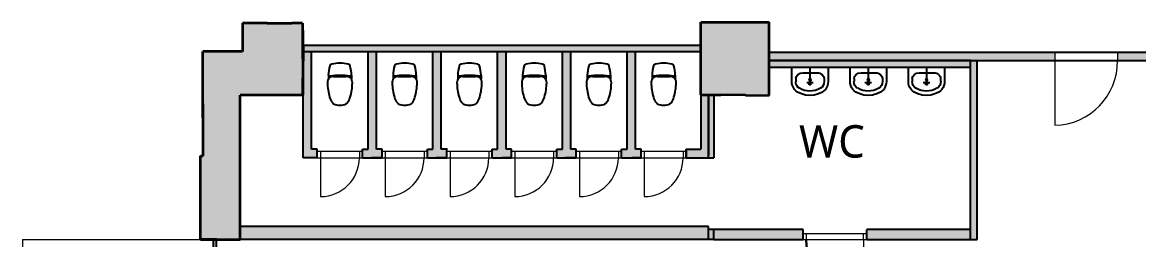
# Model space of a CAD drawing. Header units: millimetres. Extents: x -2569 to 735611, y -420503 to 265310.
# Drawn here: x 307679 to 324920, y 33519 to 36874 of the extents above; entities that cross this region are included whole.
import ezdxf

# ---------------------------------------------------------------- set-up
doc = ezdxf.new("R2010")
doc.units = ezdxf.units.MM
for name, color, linetype, lineweight in [('02 KANTAVA', 24, 'Continuous', 35), ('02 KANTAVA _väri', 2, 'Continuous', 35), ('02 OVET', 5, 'Continuous', 13), ('02 RAPUT_HISSI', 1, 'Continuous', 5), ('02 VÄLISEINÄ', 21, 'Continuous', 25), ('02 VÄLISEINÄ _väri', 21, 'Continuous', 25)]:
    doc.layers.add(name, color=color, linetype=linetype, lineweight=lineweight)
doc.layers.add('02 SANITEETTIKALUSTEET', color=7, linetype='Continuous')
doc.layers.add('03 TEKSTIT', color=7, linetype='Continuous')
doc.styles.get("Standard").update_dxf_attribs({"font": ''})
doc.styles.get('Standard').set_extended_font_data('Roboto')

msp = doc.modelspace()

# ---------------------------------------------------------------- hatches: boundary and pattern name
at = {"layer": '02 KANTAVA _väri'}
h = msp.add_hatch(color=256, dxfattribs=at)
h.paths.add_polyline_path([(312016, 36421), (312006, 36862), (311840, 36861), (311460, 36861), (311080, 36860), (311080, 36424), (310467, 36424), (310472, 34814), (310428, 34814), (310429, 33723), (311041, 33722), (311041, 35747), (312011, 35747), (312014, 36279)])
h.paths.add_polyline_path([(310467, 36424), (310468, 35977), (310468, 35985)], flags=17)
h.paths.add_polyline_path([(310468, 35977), (310689, 35707), (310468, 35977)], flags=17)
for points in [[(319212, 36874), (318160, 36874), (318160, 35756), (318467, 35752), (318847, 35748), (319212, 35743)], [(311041, 33722), (310429, 33723), (310429, 33520), (310682, 33520), (310682, 33520), (311041, 33520)]]:
    msp.add_hatch(color=256, dxfattribs=at).paths.add_polyline_path(points)
at = {"layer": '02 VÄLISEINÄ _väri'}
h = msp.add_hatch(color=256, dxfattribs=at)
h.dxf.hatch_style = 1
h.paths.add_polyline_path([(318160, 36517), (312014, 36517), (312016, 36417), (318160, 36417)])
h = msp.add_hatch(color=256, dxfattribs=at)
h.dxf.hatch_style = 1
h.paths.add_polyline_path([(312146, 36417), (312016, 36417), (312016, 34784), (312231, 34784), (312231, 34914), (312146, 34914)])
h = msp.add_hatch(color=256, dxfattribs=at)
h.dxf.hatch_style = 1
h.paths.add_polyline_path([(313149, 36417), (313019, 36417), (313019, 34914), (312934, 34914), (312934, 34784), (313019, 34784), (313234, 34784), (313234, 34914), (313229, 34914), (313149, 34914)])
h = msp.add_hatch(color=256, dxfattribs=at)
h.dxf.hatch_style = 1
h.paths.add_polyline_path([(314149, 36417), (314019, 36417), (314019, 34914), (313934, 34914), (313934, 34784), (314019, 34784), (314234, 34784), (314234, 34884), (314234, 34914), (314149, 34914)])
h = msp.add_hatch(color=256, dxfattribs=at)
h.dxf.hatch_style = 1
h.paths.add_polyline_path([(315149, 36417), (315019, 36417), (315019, 34914), (314934, 34914), (314934, 34784), (315019, 34784), (315234, 34784), (315234, 34884), (315234, 34914), (315229, 34914), (315149, 34914)])
h = msp.add_hatch(color=256, dxfattribs=at)
h.dxf.hatch_style = 1
h.paths.add_polyline_path([(316149, 36417), (316019, 36417), (316019, 34914), (315934, 34914), (315934, 34784), (316019, 34784), (316234, 34784), (316234, 34884), (316234, 34914), (316229, 34914), (316149, 34914)])
h = msp.add_hatch(color=256, dxfattribs=at)
h.dxf.hatch_style = 1
h.paths.add_polyline_path([(317234, 34884), (317234, 34914), (317229, 34914), (317149, 34914), (317149, 36417), (317019, 36417), (317019, 34914), (316934, 34914), (316934, 34784), (317019, 34784), (317234, 34784)])
h = msp.add_hatch(color=256, dxfattribs=at)
h.dxf.hatch_style = 1
h.paths.add_polyline_path([(321068, 36414), (319212, 36414), (319212, 36284), (321068, 36284)])
h.paths.add_polyline_path([(322426, 36414), (321628, 36414), (321628, 36284), (322426, 36284)])
h.paths.add_polyline_path([(321628, 36384), (321068, 36384), (321068, 36264), (321628, 36264)])
h.paths.add_polyline_path([(321628, 36414), (321068, 36414), (321068, 36384), (321628, 36384)])
h = msp.add_hatch(color=256, dxfattribs=at)
h.dxf.hatch_style = 1
h.paths.add_polyline_path([(325253, 36414), (322426, 36414), (322426, 36284), (323626, 36284), (323626, 36414), (324594, 36414), (324594, 36284), (325253, 36284)])
h = msp.add_hatch(color=256, dxfattribs=at)
h.dxf.hatch_style = 1
h.paths.add_polyline_path([(319212, 36284), (319212, 36184), (322325, 36184), (322325, 36284), (321628, 36284), (321628, 36264), (321068, 36264), (321068, 36284)])
h = msp.add_hatch(color=256, dxfattribs=at)
h.dxf.hatch_style = 1
h.paths.add_polyline_path([(322426, 36284), (322325, 36284), (322325, 33520), (322426, 33520)])
h = msp.add_hatch(color=256, dxfattribs=at)
h.dxf.hatch_style = 1
h.paths.add_polyline_path([(318276, 35754), (318160, 35754), (318160, 34914), (317934, 34914), (317934, 34784), (318276, 34784)])
h = msp.add_hatch(color=256, dxfattribs=at)
h.dxf.hatch_style = 1
h.paths.add_polyline_path([(318359, 35753), (318276, 35754), (318276, 34783), (318360, 34783)])
h = msp.add_hatch(color=256, dxfattribs=at)
h.dxf.hatch_style = 1
h.paths.add_polyline_path([(318276, 33720), (311041, 33720), (311041, 33520), (318276, 33520)])
h = msp.add_hatch(color=256, dxfattribs=at)
h.dxf.hatch_style = 1
h.paths.add_polyline_path([(319736, 33520), (319736, 33678), (318272, 33678), (318272, 33520)])
h = msp.add_hatch(color=256, dxfattribs=at)
h.dxf.hatch_style = 1
h.paths.add_polyline_path([(322325, 33678), (320722, 33678), (320722, 33520), (322325, 33520)])
h = msp.add_hatch(color=256, dxfattribs=at)
h.dxf.hatch_style = 1
h.paths.add_polyline_path([(310680, 33520), (310630, 33520), (310630, 33220), (310680, 33220)])

# ---------------------------------------------------------------- linework, layer by layer
at = {"layer": '02 KANTAVA'}
for p, q in [((311460, 36861), (311080, 36860)), ((311460, 36861), (311080, 36860)), ((311460, 36861), (311080, 36860)), ((311460, 36861), (311080, 36860)), ((311460, 36861), (311080, 36860)), ((311080, 36860), (311080, 36424)), ((311080, 36860), (311080, 36556)), ((311080, 36860), (311080, 36556)), ((311080, 36860), (311080, 36556)), ((311080, 36860), (311080, 36556)), ((311460, 36861), (311840, 36861)), ((311460, 36861), (311840, 36861)), ((311460, 36861), (311840, 36861)), ((311460, 36861), (311840, 36861)), ((311460, 36861), (311840, 36861)), ((312006, 36862), (311840, 36861)), ((312006, 36862), (311840, 36861)), ((312006, 36862), (311840, 36861)), ((312006, 36862), (311840, 36861)), ((312006, 36862), (311840, 36861)), ((312006, 36862), (312016, 36421)), ((312006, 36862), (312011, 35747)), ((312006, 36862), (312011, 35747)), ((318160, 36874), (319212, 36874)), ((318160, 35756), (318160, 36874)), ((318160, 36874), (319212, 36874)), ((318160, 35756), (318160, 36874)), ((318160, 36874), (319212, 36874)), ((318160, 35756), (318160, 36874)), ((318160, 36874), (319212, 36874)), ((318160, 35756), (318160, 36874)), ((318160, 36874), (319212, 36874)), ((318160, 35756), (318160, 36874)), ((319212, 35743), (319212, 36874)), ((319212, 35743), (319212, 36874)), ((319212, 35743), (319212, 36874)), ((319212, 35743), (319212, 36874)), ((319212, 35743), (319212, 36874)), ((310472, 34814), (310467, 36424)), ((311080, 36424), (310467, 36424)), ((312016, 36421), (312014, 36279)), ((312011, 35747), (312014, 36279)), ((310472, 34814), (310468, 35978)), ((310472, 34814), (310468, 35978)), ((311041, 33520), (311041, 35747)), ((312011, 35747), (311041, 35747)), ((311041, 33520), (311041, 35747)), ((312011, 35747), (311041, 35747)), ((311041, 33520), (311041, 35747)), ((312011, 35747), (311041, 35747)), ((311041, 33520), (311041, 35747)), ((312011, 35747), (311041, 35747)), ((311041, 33520), (311041, 35747)), ((312011, 35747), (311041, 35747)), ((318160, 35756), (318467, 35752)), ((318160, 35756), (318467, 35752)), ((318160, 35756), (318467, 35752)), ((318160, 35756), (318467, 35752)), ((318160, 35756), (318467, 35752)), ((318847, 35748), (318467, 35752)), ((318847, 35748), (318467, 35752)), ((318847, 35748), (318467, 35752)), ((318847, 35748), (318467, 35752)), ((318847, 35748), (318467, 35752)), ((318847, 35748), (319212, 35743)), ((318847, 35748), (319212, 35743)), ((318847, 35748), (319212, 35743)), ((318847, 35748), (319212, 35743)), ((318847, 35748), (319212, 35743)), ((310428, 34814), (310472, 34814)), ((310429, 33520), (310428, 34814)), ((310428, 34814), (310472, 34814)), ((310429, 33520), (310428, 34814)), ((310428, 34814), (310472, 34814)), ((310429, 33520), (310428, 34814)), ((310428, 34814), (310472, 34814)), ((310429, 33520), (310428, 34814)), ((310428, 34814), (310472, 34814)), ((310429, 33520), (310428, 34814)), ((310429, 33520), (310429, 33723)), ((310682, 33520), (310429, 33520)), ((310682, 33520), (310429, 33520)), ((310429, 33520), (311041, 33520)), ((310429, 33520), (311041, 33520)), ((310429, 33520), (311041, 33520)), ((310429, 33520), (311041, 33520)), ((310682, 33520), (311041, 33520)), ((310682, 33520), (311041, 33520))]:
    msp.add_line(p, q, dxfattribs=at)
at = {"layer": '02 OVET', "color": 5}
for p, q in [((323626, 36414), (324594, 36414)), ((323626, 36414), (323626, 36284)), ((324594, 36414), (324594, 36284)), ((323626, 36284), (324594, 36284)), ((323626, 36284), (323626, 35284))]:
    msp.add_line(p, q, dxfattribs=at)
at = {"layer": '02 OVET'}
for p, q in [((312234, 34884), (312934, 34884)), ((312234, 34884), (312234, 34784)), ((312284, 34884), (312284, 34784)), ((312884, 34884), (312884, 34784)), ((312934, 34884), (312934, 34784)), ((313234, 34884), (313934, 34884)), ((313234, 34884), (313234, 34784)), ((313284, 34884), (313284, 34784)), ((313884, 34884), (313884, 34784)), ((313934, 34884), (313934, 34784)), ((314234, 34884), (314934, 34884)), ((314234, 34884), (314234, 34784)), ((314284, 34884), (314284, 34784)), ((314884, 34884), (314884, 34784)), ((314934, 34884), (314934, 34784)), ((315234, 34884), (315934, 34884)), ((315234, 34884), (315234, 34784)), ((315284, 34884), (315284, 34784)), ((315884, 34884), (315884, 34784)), ((315934, 34884), (315934, 34784)), ((316234, 34884), (316934, 34884)), ((316234, 34884), (316234, 34784)), ((316284, 34884), (316284, 34784)), ((316884, 34884), (316884, 34784)), ((316934, 34884), (316934, 34784)), ((317234, 34884), (317934, 34884)), ((317234, 34884), (317234, 34784)), ((317284, 34884), (317284, 34784)), ((317884, 34884), (317884, 34784)), ((317934, 34884), (317934, 34784)), ((312234, 34784), (312934, 34784)), ((312284, 34784), (312284, 34184)), ((313234, 34784), (313934, 34784)), ((313284, 34784), (313284, 34184)), ((314234, 34784), (314934, 34784)), ((314284, 34784), (314284, 34184)), ((315234, 34784), (315934, 34784)), ((315284, 34784), (315284, 34184)), ((316234, 34784), (316934, 34784)), ((316284, 34784), (316284, 34184)), ((317234, 34784), (317934, 34784)), ((317284, 34784), (317284, 34184)), ((319736, 33612), (319786, 33612)), ((319736, 33520), (319786, 33520)), ((319786, 33612), (320722, 33612)), ((319786, 33612), (319786, 33520)), ((319786, 33520), (320672, 33520)), ((320672, 33520), (320672, 33612)), ((320672, 33520), (320672, 32577)), ((320672, 33520), (320722, 33520))]:
    msp.add_line(p, q, dxfattribs=at)
at = {"layer": '02 OVET', "color": 5}
msp.add_arc((323603, 36275), 991, 271.3423, 0.5177, dxfattribs=at)
at = {"layer": '02 OVET'}
for centre in [(312284, 34784), (313284, 34784), (314284, 34784), (315284, 34784), (316284, 34784), (317284, 34784)]:
    msp.add_arc(centre, 600, 270, 0, dxfattribs=at)
at = {"layer": '02 OVET', "lineweight": 30, "ltscale": 5}
msp.add_arc((320729, 33520), 943, 180, 266.5346, dxfattribs=at)
at = {"layer": '02 RAPUT_HISSI'}
for q in [(307679, 29442), (310630, 33520)]:
    msp.add_line((307679, 33520), q, dxfattribs=at)
at = {"layer": '02 SANITEETTIKALUSTEET'}
for p, q in [((312405, 36059), (312405, 35999)), ((312484, 36039), (312677, 36039)), ((312763, 36059), (312763, 35999)), ((313405, 36059), (313405, 35999)), ((313484, 36039), (313677, 36039)), ((313763, 36059), (313763, 35999)), ((314405, 36059), (314405, 35999)), ((314484, 36039), (314677, 36039)), ((314763, 36059), (314763, 35999)), ((315405, 36059), (315405, 35999)), ((315484, 36039), (315677, 36039)), ((315763, 36059), (315763, 35999)), ((316405, 36059), (316405, 35999)), ((316484, 36039), (316677, 36039)), ((316763, 36059), (316763, 35999)), ((317405, 36059), (317405, 35999)), ((317484, 36039), (317677, 36039)), ((317763, 36059), (317763, 35999)), ((319563, 35960), (319563, 36184)), ((319563, 36184), (320123, 36184)), ((319733, 36094), (319954, 36094)), ((319843, 36184), (319843, 35897)), ((320123, 36184), (320123, 35960)), ((320463, 35960), (320463, 36184)), ((320463, 36184), (321023, 36184)), ((320632, 36094), (320854, 36094)), ((320743, 36184), (320743, 35897)), ((321023, 36184), (321023, 35960)), ((321363, 35960), (321363, 36184)), ((321363, 36184), (321923, 36184)), ((321532, 36094), (321754, 36094)), ((321643, 36184), (321643, 35897)), ((321923, 36184), (321923, 35960)), ((319566, 35927), (319563, 35960)), ((319574, 35896), (319566, 35927)), ((319587, 35866), (319574, 35896)), ((319605, 35839), (319587, 35866)), ((319624, 36005), (319624, 35960)), ((319793, 35947), (319893, 35947)), ((319818, 35922), (319868, 35922)), ((320063, 36005), (320063, 35960)), ((320100, 35866), (320082, 35839)), ((320113, 35896), (320100, 35866)), ((320121, 35927), (320113, 35896)), ((320123, 35960), (320121, 35927)), ((320466, 35927), (320463, 35960)), ((320474, 35896), (320466, 35927)), ((320487, 35866), (320474, 35896)), ((320505, 35839), (320487, 35866)), ((320524, 36005), (320524, 35960)), ((320693, 35947), (320793, 35947)), ((320718, 35922), (320768, 35922)), ((320962, 36005), (320962, 35960)), ((320999, 35866), (320982, 35839)), ((321012, 35896), (320999, 35866)), ((321020, 35927), (321012, 35896)), ((321023, 35960), (321020, 35927)), ((321365, 35927), (321363, 35960)), ((321373, 35896), (321365, 35927)), ((321387, 35866), (321373, 35896)), ((321404, 35839), (321387, 35866)), ((321424, 36005), (321424, 35960)), ((321593, 35947), (321693, 35947)), ((321618, 35922), (321668, 35922)), ((321862, 36005), (321862, 35960)), ((321899, 35866), (321881, 35839)), ((321912, 35896), (321899, 35866)), ((321920, 35927), (321912, 35896)), ((321923, 35960), (321920, 35927)), ((319627, 35816), (319605, 35839)), ((319652, 35798), (319627, 35816)), ((319713, 35768), (319652, 35798)), ((319777, 35750), (319713, 35768)), ((319843, 35744), (319777, 35750)), ((319910, 35750), (319843, 35744)), ((319974, 35768), (319910, 35750)), ((320035, 35798), (319974, 35768)), ((320060, 35816), (320035, 35798)), ((320082, 35839), (320060, 35816)), ((320526, 35816), (320505, 35839)), ((320552, 35798), (320526, 35816)), ((320612, 35768), (320552, 35798)), ((320677, 35750), (320612, 35768)), ((320743, 35744), (320677, 35750)), ((320809, 35750), (320743, 35744)), ((320874, 35768), (320809, 35750)), ((320935, 35798), (320874, 35768)), ((320960, 35816), (320935, 35798)), ((320982, 35839), (320960, 35816)), ((321426, 35816), (321404, 35839)), ((321451, 35798), (321426, 35816)), ((321512, 35768), (321451, 35798)), ((321577, 35750), (321512, 35768)), ((321643, 35744), (321577, 35750)), ((321709, 35750), (321643, 35744)), ((321773, 35768), (321709, 35750)), ((321834, 35798), (321773, 35768)), ((321859, 35816), (321834, 35798)), ((321881, 35839), (321859, 35816))]:
    msp.add_line(p, q, dxfattribs=at)
for centre, radius, start, end in [((312466, 36190), 40, 103.7116, 164.4337), ((312584, 35704), 540, 90, 103.7116), ((312584, 35704), 540, 76.2884, 90), ((312703, 36190), 40, 15.5663, 76.2884), ((313466, 36190), 40, 103.7116, 164.4337), ((313584, 35704), 540, 90, 103.7116), ((313584, 35704), 540, 76.2884, 90), ((313703, 36190), 40, 15.5663, 76.2884), ((314466, 36190), 40, 103.7116, 164.4337), ((314584, 35704), 540, 90, 103.7116), ((314584, 35704), 540, 76.2884, 90), ((314703, 36190), 40, 15.5663, 76.2884), ((315466, 36190), 40, 103.7116, 164.4337), ((315584, 35704), 540, 90, 103.7116), ((315584, 35704), 540, 76.2884, 90), ((315703, 36190), 40, 15.5663, 76.2884), ((316466, 36190), 40, 103.7116, 164.4337), ((316584, 35704), 540, 90, 103.7116), ((316584, 35704), 540, 76.2884, 90), ((316703, 36190), 40, 15.5663, 76.2884), ((317466, 36190), 40, 103.7116, 164.4337), ((317584, 35704), 540, 90, 103.7116), ((317584, 35704), 540, 76.2884, 90), ((317703, 36190), 40, 15.5663, 76.2884), ((313030, 36032), 626, 164.4337, 177.4071), ((312425, 36060), 20, 177.4071, 280.0591), ((312489, 35916), 123, 92.2435, 124.1248), ((312584, 35161), 893, 90, 100.0591), ((312584, 35161), 893, 79.9409, 90), ((312679, 35916), 123, 55.8752, 91.5009), ((312743, 36060), 20, 259.9409, 2.5929), ((312138, 36032), 626, 2.5929, 15.5663), ((314030, 36032), 626, 164.4337, 177.4071), ((313425, 36060), 20, 177.4071, 280.0591), ((313489, 35916), 123, 92.2435, 124.1248), ((313584, 35161), 893, 90, 100.0591), ((313584, 35161), 893, 79.9409, 90), ((313679, 35916), 123, 55.8752, 91.5009), ((313743, 36060), 20, 259.9409, 2.5929), ((313138, 36032), 626, 2.5929, 15.5663), ((315030, 36032), 626, 164.4337, 177.4071), ((314425, 36060), 20, 177.4071, 280.0591), ((314489, 35916), 123, 92.2435, 124.1248), ((314584, 35161), 893, 90, 100.0591), ((314584, 35161), 893, 79.9409, 90), ((314679, 35916), 123, 55.8752, 91.5009), ((314743, 36060), 20, 259.9409, 2.5929), ((314138, 36032), 626, 2.5929, 15.5663), ((316030, 36032), 626, 164.4337, 177.4071), ((315425, 36060), 20, 177.4071, 280.0591), ((315489, 35916), 123, 92.2435, 124.1248), ((315584, 35161), 893, 90, 100.0591), ((315584, 35161), 893, 79.9409, 90), ((315679, 35916), 123, 55.8752, 91.5009), ((315743, 36060), 20, 259.9409, 2.5929), ((315138, 36032), 626, 2.5929, 15.5663), ((317030, 36032), 626, 164.4337, 177.4071), ((316425, 36060), 20, 177.4071, 280.0591), ((316489, 35916), 123, 92.2435, 124.1248), ((316584, 35161), 893, 90, 100.0591), ((316584, 35161), 893, 79.9409, 90), ((316679, 35916), 123, 55.8752, 91.5009), ((316743, 36060), 20, 259.9409, 2.5929), ((316138, 36032), 626, 2.5929, 15.5663), ((318030, 36032), 626, 164.4337, 177.4071), ((317425, 36060), 20, 177.4071, 280.0591), ((317489, 35916), 123, 92.2435, 124.1248), ((317584, 35161), 893, 90, 100.0591), ((317584, 35161), 893, 79.9409, 90), ((317679, 35916), 123, 55.8752, 91.5009), ((317743, 36060), 20, 259.9409, 2.5929), ((317138, 36032), 626, 2.5929, 15.5663), ((312540, 35936), 149, 152.6296, 188.3072), ((313111, 35934), 718, 181.5081, 199.512), ((312468, 35962), 73.6, 131.1436, 145.6019), ((312057, 35934), 718, 340.488, 358.4919), ((312700, 35962), 73.6, 34.3981, 48.8564), ((312628, 35936), 149, 351.6928, 27.0279), ((313540, 35936), 149, 152.6296, 188.3072), ((314111, 35934), 718, 181.5081, 199.512), ((313468, 35962), 73.6, 131.1436, 145.6019), ((313057, 35934), 718, 340.488, 358.4919), ((313700, 35962), 73.6, 34.3981, 48.8564), ((313628, 35936), 149, 351.6928, 27.0279), ((314540, 35936), 149, 152.6296, 188.3072), ((315111, 35934), 718, 181.5081, 199.512), ((314468, 35962), 73.6, 131.1436, 145.6019), ((314057, 35934), 718, 340.488, 358.4919), ((314700, 35962), 73.6, 34.3981, 48.8564), ((314628, 35936), 149, 351.6928, 27.0279), ((315540, 35936), 149, 152.6296, 188.3072), ((316111, 35934), 718, 181.5081, 199.512), ((315468, 35962), 73.6, 131.1436, 145.6019), ((315057, 35934), 718, 340.488, 358.4919), ((315700, 35962), 73.6, 34.3981, 48.8564), ((315628, 35936), 149, 351.6928, 27.0279), ((316540, 35936), 149, 152.6296, 188.3072), ((317111, 35934), 718, 181.5081, 199.512), ((316468, 35962), 73.6, 131.1436, 145.6019), ((316057, 35934), 718, 340.488, 358.4919), ((316700, 35962), 73.6, 34.3981, 48.8564), ((316628, 35936), 149, 351.6928, 27.0279), ((317540, 35936), 149, 152.6296, 188.3072), ((318111, 35934), 718, 181.5081, 199.512), ((317468, 35962), 73.6, 131.1436, 145.6019), ((317057, 35934), 718, 340.488, 358.4919), ((317700, 35962), 73.6, 34.3981, 48.8564), ((317628, 35936), 149, 351.6928, 27.0279), ((312576, 35734), 147, 195.3839, 232.3772), ((312589, 35735), 150, 308.1392, 344.2627), ((313576, 35734), 147, 195.3839, 232.3772), ((313589, 35735), 150, 308.1392, 344.2627), ((314576, 35734), 147, 195.3839, 232.3772), ((314589, 35735), 150, 308.1392, 344.2627), ((315576, 35734), 147, 195.3839, 232.3772), ((315589, 35735), 150, 308.1392, 344.2627), ((316576, 35734), 147, 195.3839, 232.3772), ((316589, 35735), 150, 308.1392, 344.2627), ((317576, 35734), 147, 195.3839, 232.3772), ((317589, 35735), 150, 308.1392, 344.2627), ((312581, 35803), 210, 242.8821, 270.711), ((312586, 35804), 211, 269.3747, 296.9913), ((313581, 35803), 210, 242.8821, 270.711), ((313586, 35804), 211, 269.3747, 296.9913), ((314581, 35803), 210, 242.8821, 270.711), ((314586, 35804), 211, 269.3747, 296.9913), ((315581, 35803), 210, 242.8821, 270.711), ((315586, 35804), 211, 269.3747, 296.9913), ((316581, 35803), 210, 242.8821, 270.711), ((316586, 35804), 211, 269.3747, 296.9913), ((317581, 35803), 210, 242.8821, 270.711), ((317586, 35804), 211, 269.3747, 296.9913)]:
    msp.add_arc(centre, radius, start, end, dxfattribs=at)
at = {"layer": '02 SANITEETTIKALUSTEET', "extrusion": (0, 0, -1)}
for centre, major_axis, ratio, start_param, end_param in [((319733, 36005), (108, 0), 0.820962, 3.141593, 4.712389), ((319954, 36005), (-108, 0), 0.820962, 1.570796, 3.141593), ((320632, 36005), (108, 0), 0.820962, 3.141593, 4.712389), ((320854, 36005), (-108, 0), 0.820962, 1.570796, 3.141593), ((321532, 36005), (108, 0), 0.820962, 3.141593, 4.712389), ((321754, 36005), (-108, 0), 0.820962, 1.570796, 3.141593), ((319732, 35960), (0, 119), 0.913043, 3.638567, 4.712389), ((319843, 35982), (-12.4, 12.4), 1, 5.497787, 11.780972), ((319954, 35960), (0, 119), 0.913043, 1.570796, 2.644618), ((320632, 35960), (0, 119), 0.913043, 3.638567, 4.712389), ((320743, 35982), (-12.4, 12.4), 1, 5.497787, 11.780972), ((320854, 35960), (0, 119), 0.913043, 1.570796, 2.644618), ((321532, 35960), (0, 119), 0.913043, 3.638567, 4.712389), ((321643, 35982), (-12.4, 12.4), 1, 5.497787, 11.780972), ((321754, 35960), (0, 119), 0.913043, 1.570796, 2.644618), ((319843, 36184), (0, 373), 0.913043, 2.644618, 3.638567), ((320743, 36184), (0, 373), 0.913043, 2.644618, 3.638567), ((321643, 36184), (0, 373), 0.913043, 2.644618, 3.638567)]:
    msp.add_ellipse(centre, major_axis=major_axis, ratio=ratio, start_param=start_param, end_param=end_param, dxfattribs=at)
at = {"layer": '02 VÄLISEINÄ', "ltscale": 30}
for p, q in [((318160, 36517), (312016, 36517)), ((318160, 36417), (312016, 36417)), ((312016, 34784), (312016, 36417)), ((312146, 34914), (312146, 36417)), ((313019, 34914), (313019, 36414)), ((313149, 34914), (313149, 36414)), ((314019, 34914), (314019, 36414)), ((314149, 34914), (314149, 36414)), ((315019, 34914), (315019, 36414)), ((315149, 34914), (315149, 36414)), ((316019, 34914), (316019, 36414)), ((316149, 34914), (316149, 36414)), ((317019, 34914), (317019, 36414)), ((317149, 34914), (317149, 36414)), ((322325, 33520), (322325, 36284)), ((322426, 33520), (322426, 36284)), ((312231, 34914), (312146, 34914)), ((312231, 34784), (312231, 34914)), ((312934, 34784), (312934, 34914)), ((312934, 34914), (313019, 34914)), ((313234, 34914), (313149, 34914)), ((313228, 34914), (313149, 34914)), ((313234, 34914), (313229, 34914)), ((313234, 34784), (313234, 34914)), ((313234, 34784), (313234, 34914)), ((313934, 34784), (313934, 34914)), ((313934, 34914), (314019, 34914)), ((314243, 34914), (314149, 34914)), ((314234, 34914), (314149, 34914)), ((314234, 34784), (314234, 34914)), ((314234, 34784), (314234, 34914)), ((314234, 34914), (314244, 34914)), ((314934, 34784), (314934, 34914)), ((314934, 34914), (315019, 34914)), ((315234, 34914), (315149, 34914)), ((315228, 34914), (315149, 34914)), ((315234, 34914), (315229, 34914)), ((315234, 34784), (315234, 34914)), ((315234, 34784), (315234, 34914)), ((315934, 34784), (315934, 34914)), ((315934, 34914), (316019, 34914)), ((316234, 34914), (316149, 34914)), ((316228, 34914), (316149, 34914)), ((316234, 34914), (316229, 34914)), ((316234, 34784), (316234, 34914)), ((316234, 34784), (316234, 34914)), ((316934, 34784), (316934, 34914)), ((316934, 34914), (317019, 34914)), ((317228, 34914), (317149, 34914)), ((317234, 34914), (317149, 34914)), ((317234, 34914), (317229, 34914)), ((317234, 34784), (317234, 34914)), ((317234, 34784), (317234, 34914)), ((317934, 34784), (317934, 34914)), ((317934, 34914), (318160, 34914)), ((312231, 34784), (312016, 34784)), ((312934, 34784), (313019, 34784)), ((313019, 34784), (313234, 34784)), ((313223, 34784), (313069, 34784)), ((313229, 34784), (313234, 34784)), ((313934, 34784), (314019, 34784)), ((314019, 34784), (314234, 34784)), ((314238, 34784), (314069, 34784)), ((314244, 34784), (314234, 34784)), ((314934, 34784), (315019, 34784)), ((315019, 34784), (315234, 34784)), ((315223, 34784), (315084, 34784)), ((315229, 34784), (315234, 34784)), ((315934, 34784), (316019, 34784)), ((316019, 34784), (316234, 34784)), ((316223, 34784), (316069, 34784)), ((316229, 34784), (316234, 34784)), ((316934, 34784), (317019, 34784)), ((317019, 34784), (317234, 34784)), ((317223, 34784), (317099, 34784)), ((317229, 34784), (317234, 34784)), ((317934, 34784), (318160, 34784)), ((318360, 33520), (319640, 33520)), ((320722, 33520), (322426, 33520))]:
    msp.add_line(p, q, dxfattribs=at)
at = {"layer": '02 VÄLISEINÄ'}
for p, q in [((312016, 36417), (312016, 36517)), ((312146, 36417), (312016, 36417)), ((318160, 36417), (318160, 36517)), ((319212, 36414), (325253, 36414)), ((319212, 36284), (319212, 36414)), ((322325, 36284), (319212, 36284)), ((319212, 36284), (319212, 36184)), ((319212, 36284), (325253, 36284)), ((322325, 36184), (322325, 36284)), ((319212, 36184), (322325, 36184)), ((318160, 35754), (318160, 34914)), ((318276, 35754), (318160, 35754)), ((318276, 35754), (318276, 34824)), ((318276, 34784), (318276, 35754)), ((318276, 35754), (318359, 35753)), ((318359, 35753), (318360, 34784)), ((317934, 34914), (317934, 34784)), ((317934, 34914), (317934, 34784)), ((317934, 34784), (318360, 34784)), ((318276, 33720), (311041, 33720)), ((311041, 33520), (311041, 33720)), ((318276, 33520), (318276, 33720)), ((319736, 33678), (318276, 33678)), ((318360, 33520), (318360, 33678)), ((319736, 33520), (319736, 33678)), ((322325, 33678), (320722, 33678)), ((320722, 33520), (320722, 33678)), ((310630, 33520), (310680, 33520)), ((318360, 33520), (311041, 33520)), ((318360, 33520), (319736, 33520))]:
    msp.add_line(p, q, dxfattribs=at)
at = {"layer": '02 VÄLISEINÄ', "ltscale": 50}
for p, q in [((310630, 33220), (310630, 33520)), ((310680, 33220), (310680, 33520))]:
    msp.add_line(p, q, dxfattribs=at)

# ---------------------------------------------------------------- texts
at = {"layer": '03 TEKSTIT', "insert": (319674, 35286), "char_height": 500, "attachment_point": 1}
msp.add_mtext_dynamic_manual_height_columns('\\pxt28;{\\fRoboto|b0|i0|c0|p2;WC}', width=2637.23, gutter_width=5000, heights=[1003], dxfattribs=at)

doc.saveas('drawing.dxf')
